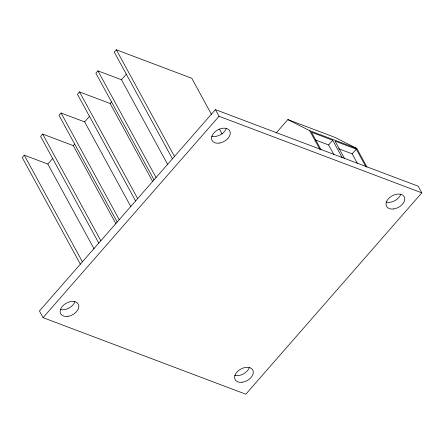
<?xml version="1.0" encoding="UTF-8"?>
<svg xmlns="http://www.w3.org/2000/svg" width="444" height="444" viewBox="0 0 444 444"><rect width="100%" height="100%" fill="white"/><g stroke="black" fill="none" stroke-linecap="round" stroke-linejoin="round"><path stroke-width="0.67" d="M94.084 248.906L47.824 164.058L24.248 155.156L22.2 157.498L80.358 264.163M115.94 223.837L73.31 145.654L42.663 134.082L40.615 136.419L98.773 243.09M130.913 206.76L84.654 121.906L61.078 113.009L59.03 115.346L117.188 222.017M152.769 181.69L110.145 103.508L79.493 91.93L77.45 94.272L135.603 200.943M167.749 164.613L121.484 79.759L97.908 70.857L95.865 73.199L154.018 179.87M211.599 114.635L191.769 78.272L116.328 49.784L114.28 52.126L172.439 158.797M47.824 164.058L52.825 158.33M84.654 121.906L89.655 116.184M121.484 79.759L126.49 74.037M73.31 145.654L74.675 144.089M110.145 103.508L111.505 101.942M215.407 109.624L39.433 310.994L43.068 317.66L245.826 394.216L421.8 192.846L418.165 186.18L215.407 109.624L219.042 116.289L421.8 192.846M43.068 317.66L219.042 116.289M276.107 133.039L287.862 119.591L335.015 137.39L356.848 148.496L366.999 167.111M315.745 140.088L328.61 144.938L332.7 140.26L342.285 157.836M338.683 148.746L352.186 153.84L356.277 149.162L365.862 166.733M287.862 119.591L309.696 130.691L356.848 148.496M332.7 140.26L311.483 132.245L321.062 149.822M356.277 149.162L335.059 141.148L344.638 158.724M352.186 153.84L357.47 163.542M328.61 144.938L333.894 154.64M309.696 130.691L319.846 149.312M219.525 129.182L222.172 134.027M116.328 49.784L174.481 156.454M97.908 70.857L156.066 177.528M79.493 91.93L137.651 198.601M61.078 113.009L119.236 219.675M42.663 134.082L100.821 240.748M24.248 155.156L82.406 261.821M400.799 194.172A10.046 6.577 -28.6 0 1 386.075 202.07M226.335 128.299A10.046 6.577 -28.6 0 1 211.61 136.197M249.384 367.443A10.046 6.577 -28.6 0 1 234.66 375.341M74.914 301.57A10.046 6.577 -28.6 0 1 60.19 309.468M393.595 208.969A10.046 6.577 -28.6 0 0 404.229 196.803A10.046 6.577 -28.6 0 0 388.306 198.884A10.046 6.577 -28.6 0 0 393.595 208.969M219.131 143.101A10.046 6.577 -28.6 0 0 229.764 130.93A10.046 6.577 -28.6 0 0 213.836 133.011A10.046 6.577 -28.6 0 0 219.131 143.101M242.18 382.245A10.046 6.577 -28.6 0 0 252.808 370.074A10.046 6.577 -28.6 0 0 236.885 372.155A10.046 6.577 -28.6 0 0 242.18 382.245M67.71 316.372A10.046 6.577 -28.6 0 0 78.344 304.207A10.046 6.577 -28.6 0 0 62.421 306.282A10.046 6.577 -28.6 0 0 67.71 316.372"/></g></svg>
